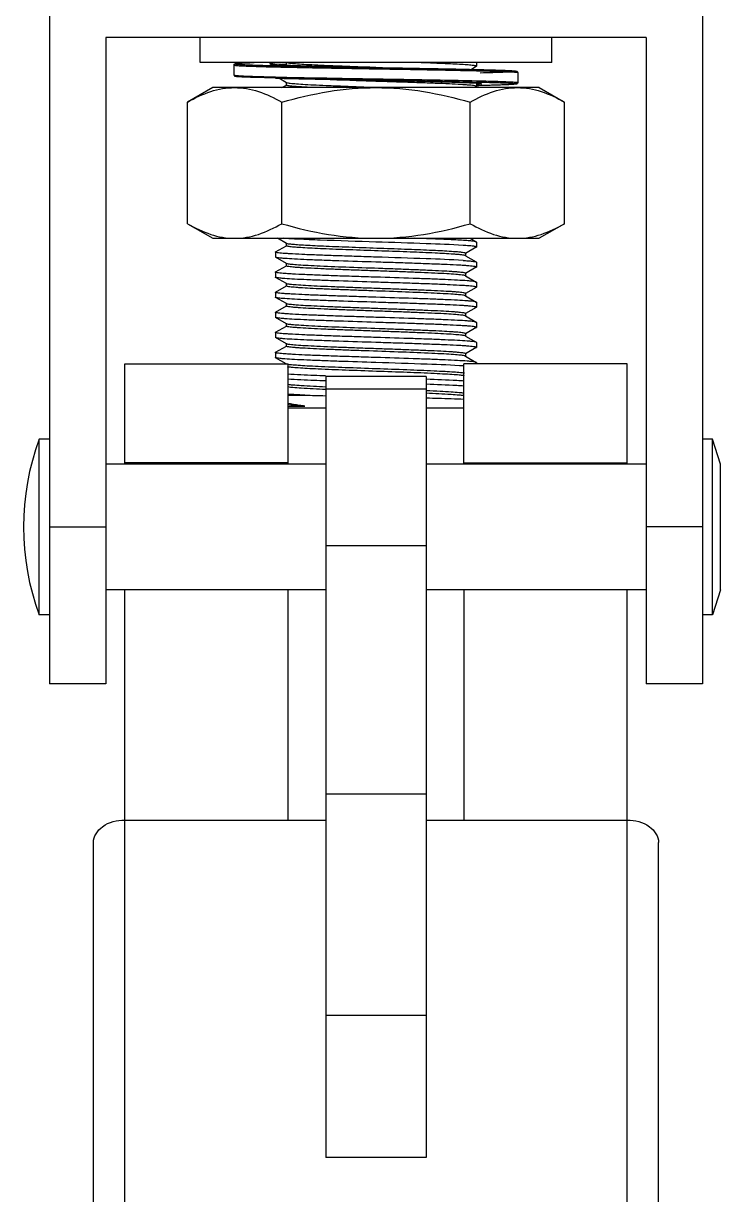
# Model space of a CAD drawing. Extents: x 1680110 to 2699828, y 269661 to 891349.
# Drawn here: x 2396596.5 to 2396849.2, y 713339.6 to 713764.4 of the extents above; entities that cross this region are included whole.
import ezdxf

# ---------------------------------------------------------------- set-up
doc = ezdxf.new("R2010")
doc.units = 0
doc.header["$LTSCALE"] = 1000
doc.header["$MEASUREMENT"] = 0
doc.layers.add('02___PRT_ALL_AXES', color=7, linetype='Continuous')
doc.layers.add('03___PRT_ALL_CURVES', color=7, linetype='Continuous')

msp = doc.modelspace()

# ---------------------------------------------------------------- linework, layer by layer
at = {"color": 0, "linetype": 'Continuous'}
for p, q in [((2396605.93, 713779.83), (2396605.93, 713524.85)), ((2396842.7, 713779.83), (2396842.7, 713524.85)), ((2396626.42, 713759.34), (2396626.42, 713524.85)), ((2396822.21, 713759.34), (2396626.42, 713759.34)), ((2396822.21, 713759.34), (2396822.21, 713524.85)), ((2396672.86, 713745.68), (2396672.86, 713749.32)), ((2396675.79, 713750.05), (2396676.57, 713750.09)), ((2396676.57, 713750.09), (2396677.48, 713750.13)), ((2396677.48, 713750.13), (2396678.54, 713750.18)), ((2396678.54, 713750.18), (2396680.15, 713750.23)), ((2396687.82, 713749.5), (2396688.37, 713749.46)), ((2396688.37, 713749.46), (2396689.01, 713749.43)), ((2396689.01, 713749.43), (2396689.75, 713749.39)), ((2396689.13, 713749.42), (2396689.09, 713749.42)), ((2396689.75, 713749.39), (2396690.6, 713749.34)), ((2396690.6, 713749.34), (2396692.09, 713749.28)), ((2396691.8, 713749.56), (2396691.65, 713749.55)), ((2396691.72, 713749.29), (2396691.82, 713749.35)), ((2396691.74, 713749.29), (2396691.8, 713749.29)), ((2396691.75, 713749.02), (2396691.81, 713749.01)), ((2396691.89, 713750.16), (2396691.77, 713750.23)), ((2396691.84, 713749.56), (2396691.8, 713749.56)), ((2396691.83, 713749.32), (2396691.83, 713750.23)), ((2396691.85, 713749.29), (2396691.83, 713749.32)), ((2396691.95, 713750.13), (2396691.89, 713750.16)), ((2396692.09, 713749.28), (2396694.52, 713749.18)), ((2396694.52, 713749.18), (2396697.5, 713749.08)), ((2396697.5, 713749.08), (2396701.08, 713748.98)), ((2396701.08, 713748.98), (2396705.3, 713748.86)), ((2396705.3, 713748.86), (2396711.45, 713748.71)), ((2396724.31, 713748.41), (2396723.55, 713748.44)), ((2396723.55, 713748.43), (2396724.31, 713748.41)), ((2396723.55, 713748.43), (2396724.31, 713748.41)), ((2396724.31, 713748.41), (2396724.87, 713748.4)), ((2396724.87, 713748.4), (2396737.56, 713748.19)), ((2396737.56, 713748.19), (2396752.29, 713747.91)), ((2396752.29, 713747.91), (2396760.34, 713747.73)), ((2396760.68, 713748.81), (2396758.89, 713747.76)), ((2396760.34, 713747.73), (2396765.29, 713747.6)), ((2396760.68, 713748.81), (2396760.74, 713748.87)), ((2396765.29, 713747.6), (2396768.28, 713747.51)), ((2396768.28, 713747.51), (2396770.08, 713747.45)), ((2396770.08, 713747.45), (2396771.53, 713747.39)), ((2396771.53, 713747.39), (2396772.33, 713747.35)), ((2396772.33, 713747.35), (2396773.01, 713747.31)), ((2396773.01, 713747.31), (2396773.58, 713747.28)), ((2396675.73, 713744.96), (2396675.13, 713744.99)), ((2396676.45, 713744.92), (2396675.73, 713744.96)), ((2396677.29, 713744.88), (2396676.45, 713744.92)), ((2396678.82, 713744.82), (2396677.29, 713744.88)), ((2396680.7, 713744.75), (2396678.82, 713744.82)), ((2396683.86, 713744.66), (2396680.7, 713744.75)), ((2396687.93, 713744.55), (2396683.86, 713744.66)), ((2396687.82, 713745), (2396687.88, 713745)), ((2396700.99, 713744.27), (2396687.93, 713744.55)), ((2396691.83, 713742.91), (2396689.04, 713744.53)), ((2396691.83, 713742.04), (2396691.83, 713742.95)), ((2396691.89, 713742.88), (2396691.83, 713742.91)), ((2396691.91, 713744.46), (2396691.95, 713744.46)), ((2396710.58, 713744.1), (2396700.99, 713744.27)), ((2396703.78, 713744.22), (2396704.02, 713744.22)), ((2396704.02, 713744.22), (2396710.42, 713744.1)), ((2396710.42, 713744.1), (2396710.58, 713744.1)), ((2396724.89, 713743.85), (2396710.58, 713744.1)), ((2396710.58, 713744.1), (2396717.32, 713743.98)), ((2396717.32, 713743.98), (2396717.44, 713743.98)), ((2396717.44, 713743.98), (2396724.28, 713743.86)), ((2396724.28, 713743.86), (2396724.31, 713743.86)), ((2396724.31, 713743.86), (2396724.89, 713743.85)), ((2396724.88, 713743.39), (2396724.31, 713743.41)), ((2396726.72, 713743.33), (2396724.88, 713743.39)), ((2396724.89, 713743.85), (2396726.72, 713743.81)), ((2396724.89, 713743.85), (2396726.72, 713743.82)), ((2396731.46, 713743.7), (2396726.72, 713743.81)), ((2396739.12, 713743.51), (2396731.46, 713743.7)), ((2396744.43, 713743.38), (2396739.12, 713743.51)), ((2396748.92, 713743.25), (2396744.43, 713743.38)), ((2396751.77, 713743.16), (2396748.92, 713743.25)), ((2396754.2, 713743.08), (2396751.77, 713743.16)), ((2396756.24, 713743), (2396754.2, 713743.08)), ((2396757.92, 713742.93), (2396756.24, 713743)), ((2396758.86, 713742.88), (2396757.92, 713742.93)), ((2396760.72, 713743.17), (2396760.78, 713743.17)), ((2396760.75, 713743.63), (2396760.8, 713743.63)), ((2396775.76, 713746.59), (2396775.76, 713742.95)), ((2396690.2, 713741.13), (2396691.82, 713742.07)), ((2396759.66, 713742.84), (2396758.86, 713742.88)), ((2396760.34, 713742.79), (2396759.66, 713742.84)), ((2396760.68, 713741.52), (2396760.01, 713741.13)), ((2396760.68, 713741.52), (2396760.74, 713741.58)), ((2396765.67, 713741.95), (2396760.74, 713741.82)), ((2396761.51, 713742.29), (2396760.77, 713742.23)), ((2396768.44, 713742.04), (2396765.67, 713741.95)), ((2396770.12, 713742.1), (2396768.44, 713742.04)), ((2396771.5, 713742.16), (2396770.12, 713742.1)), ((2396772.27, 713742.19), (2396771.5, 713742.16)), ((2396772.94, 713742.23), (2396772.27, 713742.19)), ((2396687.94, 713681.55), (2396691.82, 713683.79)), ((2396691.83, 713684.63), (2396688.62, 713686.49)), ((2396691.83, 713683.76), (2396691.83, 713684.67)), ((2396691.89, 713684.6), (2396691.83, 713684.63)), ((2396758.43, 713686.49), (2396760.68, 713685.19)), ((2396760.74, 713685.13), (2396760.68, 713685.19)), ((2396687.89, 713681.48), (2396687.94, 713681.55)), ((2396687.94, 713679.6), (2396687.89, 713679.66)), ((2396691.83, 713677.35), (2396687.94, 713679.6)), ((2396756.73, 713680.19), (2396756.8, 713680.15)), ((2396756.8, 713681.03), (2396756.8, 713680.12)), ((2396756.8, 713680.15), (2396760.68, 713677.9)), ((2396760.68, 713683.24), (2396756.81, 713681)), ((2396760.68, 713683.24), (2396760.74, 713683.3)), ((2396687.94, 713674.26), (2396691.82, 713676.5)), ((2396691.83, 713676.47), (2396691.83, 713677.38)), ((2396691.89, 713677.31), (2396691.83, 713677.35)), ((2396760.68, 713675.95), (2396756.81, 713673.72)), ((2396760.68, 713677.9), (2396760.74, 713677.84)), ((2396760.68, 713675.95), (2396760.74, 713676.02)), ((2396687.89, 713674.2), (2396687.94, 713674.26)), ((2396687.94, 713672.31), (2396687.89, 713672.38)), ((2396691.83, 713670.06), (2396687.94, 713672.31)), ((2396756.73, 713672.9), (2396756.67, 713672.93)), ((2396756.73, 713672.9), (2396756.8, 713672.87)), ((2396756.8, 713673.74), (2396756.8, 713672.83)), ((2396756.8, 713672.87), (2396760.68, 713670.62)), ((2396687.89, 713666.91), (2396687.94, 713666.98)), ((2396687.94, 713666.98), (2396691.82, 713669.22)), ((2396691.83, 713669.19), (2396691.83, 713670.1)), ((2396691.89, 713670.03), (2396691.83, 713670.06)), ((2396691.97, 713669.99), (2396691.89, 713670.03)), ((2396756.8, 713666.46), (2396756.8, 713665.55)), ((2396760.68, 713668.67), (2396756.81, 713666.43)), ((2396760.74, 713670.55), (2396760.68, 713670.62)), ((2396760.68, 713668.67), (2396760.74, 713668.73)), ((2396687.94, 713665.03), (2396687.89, 713665.09)), ((2396691.83, 713662.78), (2396687.94, 713665.03)), ((2396691.83, 713661.9), (2396691.83, 713662.81)), ((2396691.89, 713662.74), (2396691.83, 713662.78)), ((2396691.96, 713662.71), (2396691.89, 713662.74)), ((2396756.73, 713665.62), (2396756.8, 713665.58)), ((2396756.8, 713665.58), (2396760.68, 713663.33)), ((2396760.74, 713663.27), (2396760.68, 713663.33)), ((2396687.89, 713659.63), (2396687.94, 713659.69)), ((2396687.94, 713659.69), (2396691.82, 713661.93)), ((2396756.73, 713658.33), (2396756.67, 713658.36)), ((2396756.73, 713658.33), (2396756.8, 713658.3)), ((2396756.8, 713659.17), (2396756.8, 713658.26)), ((2396756.8, 713658.3), (2396760.68, 713656.05)), ((2396760.68, 713661.38), (2396756.81, 713659.15)), ((2396760.68, 713661.38), (2396760.74, 713661.45)), ((2396687.94, 713657.74), (2396687.89, 713657.81)), ((2396691.83, 713655.49), (2396687.94, 713657.74)), ((2396687.94, 713652.41), (2396691.82, 713654.65)), ((2396691.83, 713654.62), (2396691.83, 713655.53)), ((2396691.89, 713655.46), (2396691.83, 713655.49)), ((2396760.68, 713654.1), (2396756.81, 713651.86)), ((2396760.74, 713655.98), (2396760.68, 713656.05)), ((2396760.68, 713654.1), (2396760.74, 713654.16)), ((2396687.89, 713652.34), (2396687.94, 713652.41)), ((2396687.94, 713650.46), (2396687.89, 713650.52)), ((2396691.83, 713648.21), (2396687.94, 713650.46)), ((2396756.73, 713651.05), (2396756.66, 713651.08)), ((2396756.73, 713651.05), (2396756.8, 713651.01)), ((2396756.8, 713651.89), (2396756.8, 713650.98)), ((2396756.8, 713651.01), (2396760.68, 713648.76)), ((2396687.94, 713645.12), (2396691.82, 713647.36)), ((2396691.83, 713647.33), (2396691.83, 713648.24)), ((2396691.89, 713648.17), (2396691.83, 713648.21)), ((2396691.96, 713648.14), (2396691.89, 713648.17)), ((2396760.68, 713646.81), (2396756.81, 713644.58)), ((2396760.74, 713648.7), (2396760.68, 713648.76)), ((2396760.68, 713646.81), (2396760.74, 713646.88)), ((2396633.25, 713604.53), (2396633.25, 713640.97)), ((2396633.25, 713640.97), (2396692.44, 713640.97)), ((2396687.89, 713645.06), (2396687.94, 713645.12)), ((2396687.94, 713643.17), (2396687.89, 713643.24)), ((2396691.76, 713640.97), (2396687.94, 713643.17)), ((2396692.44, 713604.53), (2396692.44, 713640.97)), ((2396756.19, 713604.53), (2396756.19, 713640.97)), ((2396815.38, 713640.97), (2396756.19, 713640.97)), ((2396756.73, 713643.76), (2396756.8, 713643.73)), ((2396756.8, 713644.6), (2396756.8, 713643.69)), ((2396756.8, 713643.73), (2396760.68, 713641.48)), ((2396760.74, 713641.41), (2396760.68, 713641.48)), ((2396815.38, 713604.53), (2396815.38, 713640.97)), ((2396706.03, 713634.74), (2396705.97, 713634.74)), ((2396706.1, 713636.41), (2396706.1, 713353.09)), ((2396742.53, 713636.41), (2396706.1, 713636.41)), ((2396742.53, 713636.41), (2396742.53, 713353.09)), ((2396692.44, 713629.58), (2396698.55, 713629.58)), ((2396742.53, 713631.7), (2396706.1, 713631.7)), ((2396692.44, 713625.63), (2396698.49, 713625.63)), ((2396692.44, 713625.02), (2396706.1, 713625.02)), ((2396742.53, 713625.02), (2396756.19, 713625.02)), ((2396692.44, 713605), (2396633.25, 713605)), ((2396756.19, 713605), (2396815.38, 713605)), ((2396605.93, 713581.77), (2396626.42, 713581.77)), ((2396842.7, 713581.77), (2396822.21, 713581.77)), ((2396742.53, 713574.97), (2396706.1, 713574.97)), ((2396633.25, 711038.3), (2396633.25, 713559)), ((2396692.44, 713475.43), (2396692.44, 713559)), ((2396756.19, 713559), (2396756.19, 713475.43)), ((2396815.38, 711038.3), (2396815.38, 713559)), ((2396626.42, 713524.85), (2396605.93, 713524.85)), ((2396842.7, 713524.85), (2396822.21, 713524.85)), ((2396742.53, 713484.82), (2396706.1, 713484.82)), ((2396633.25, 713475.43), (2396706.1, 713475.43)), ((2396742.53, 713475.43), (2396815.38, 713475.43)), ((2396621.87, 711154.42), (2396621.87, 713467.38)), ((2396826.76, 711154.42), (2396826.76, 713467.38)), ((2396742.53, 713404.6), (2396706.1, 713404.6)), ((2396742.53, 713353.09), (2396706.1, 713353.09))]:
    msp.add_line(p, q, dxfattribs=at)
for points in [[(2396672.86, 713749.32), (2396672.87, 713749.36), (2396672.97, 713749.62), (2396673.1, 713749.74), (2396673.2, 713749.78), (2396673.28, 713749.81), (2396673.36, 713749.83), (2396673.45, 713749.85), (2396673.56, 713749.87), (2396673.68, 713749.89), (2396673.82, 713749.9), (2396673.98, 713749.92), (2396674.16, 713749.94), (2396674.37, 713749.96), (2396674.6, 713749.98), (2396674.86, 713749.99), (2396675.14, 713750.01), (2396675.79, 713750.05)], [(2396686.15, 713749.68), (2396686.15, 713749.68), (2396686.18, 713749.68), (2396686.24, 713749.66), (2396686.32, 713749.65), (2396686.41, 713749.64), (2396686.52, 713749.62), (2396686.65, 713749.61), (2396686.8, 713749.59), (2396686.96, 713749.57), (2396687.15, 713749.55), (2396687.35, 713749.54), (2396687.57, 713749.52), (2396687.82, 713749.5)], [(2396711.45, 713748.71), (2396722.98, 713748.44), (2396723.55, 713748.43)], [(2396773.58, 713747.28), (2396773.83, 713747.26), (2396774.05, 713747.24), (2396774.26, 713747.23), (2396774.44, 713747.21), (2396774.61, 713747.19), (2396774.75, 713747.18), (2396774.89, 713747.16), (2396775, 713747.15), (2396775.11, 713747.13), (2396775.2, 713747.12), (2396775.28, 713747.1), (2396775.36, 713747.08), (2396775.44, 713747.05), (2396775.53, 713747), (2396775.66, 713746.89), (2396775.76, 713746.63), (2396775.76, 713746.59)], [(2396675.13, 713744.99), (2396674.87, 713745.01), (2396674.64, 713745.03), (2396674.43, 713745.04), (2396674.23, 713745.06), (2396674.06, 713745.08), (2396673.91, 713745.09), (2396673.77, 713745.11), (2396673.65, 713745.12), (2396673.54, 713745.14), (2396673.45, 713745.16), (2396673.36, 713745.17), (2396673.28, 713745.19), (2396673.2, 713745.22), (2396673.11, 713745.26), (2396672.99, 713745.36), (2396672.87, 713745.61), (2396672.86, 713745.68)], [(2396775.76, 713742.95), (2396775.76, 713742.88), (2396775.64, 713742.63), (2396775.52, 713742.53), (2396775.42, 713742.49), (2396775.35, 713742.46), (2396775.27, 713742.44), (2396775.18, 713742.42), (2396775.08, 713742.41), (2396774.97, 713742.39), (2396774.85, 713742.37), (2396774.71, 713742.36), (2396774.56, 713742.34), (2396774.39, 713742.33), (2396774.2, 713742.31), (2396773.99, 713742.3), (2396773.76, 713742.28), (2396773.51, 713742.26), (2396772.94, 713742.23)], [(2396762.33, 713742.58), (2396762.32, 713742.58), (2396762.29, 713742.59), (2396762.22, 713742.6), (2396762.14, 713742.62), (2396762.03, 713742.64), (2396761.9, 713742.65), (2396761.75, 713742.67), (2396761.57, 713742.69), (2396761.37, 713742.71), (2396761.15, 713742.73), (2396760.91, 713742.75), (2396760.63, 713742.77), (2396760.34, 713742.79)]]:
    msp.add_lwpolyline(points, dxfattribs=at)
for centre, radius, start, end in [((2396725.6, 715292.18), 1543.54, 268.54679, 268.74351), ((2396729.46, 715453.48), 1709.43, 268.60622, 268.7414), ((2396762.76, 716976.59), 3232.91, 268.74507, 268.95473), ((2396757.66, 713701.32), 41.56, 85.0643, 85.7408), ((2396758.43, 713769.59), 26.97, 274.9903, 275.5021), ((2396692.26, 713663.46), 0.808, 247.735, 248.6623), ((2396756.37, 713657.61), 0.809, 67.7398, 68.664), ((2396776.83, 715567.47), 1932.2, 267.9, 268.02905), ((2396739.6, 715107.97), 1478.96, 268.40929, 268.69927)]:
    msp.add_arc(centre, radius, start, end, dxfattribs=at)
for points, knots in [([(2396672.86, 713749.32), (2396672.86, 713749.3), (2396672.98, 713749.27), (2396673.14, 713749.23), (2396673.47, 713749.19), (2396673.89, 713749.15), (2396674.45, 713749.11), (2396675.42, 713749.05), (2396676.93, 713748.97), (2396679.09, 713748.89), (2396681.67, 713748.81), (2396684.67, 713748.72), (2396688.05, 713748.64), (2396691.78, 713748.55), (2396697.34, 713748.44), (2396704.88, 713748.29), (2396714.41, 713748.13), (2396724.32, 713747.96), (2396734.23, 713747.79), (2396743.76, 713747.62), (2396751.29, 713747.48), (2396756.86, 713747.36), (2396760.58, 713747.28), (2396763.96, 713747.19), (2396766.96, 713747.11), (2396769.55, 713747.03), (2396771.7, 713746.94), (2396773.21, 713746.87), (2396774.18, 713746.81), (2396774.74, 713746.77), (2396775.16, 713746.73), (2396775.49, 713746.69), (2396775.65, 713746.65), (2396775.76, 713746.62), (2396775.76, 713746.59)], [0, 0, 0, 0, 0.000734, 0.002588, 0.005621, 0.009835, 0.015225, 0.021778, 0.038315, 0.05929, 0.084505, 0.11372, 0.146654, 0.182994, 0.222387, 0.30879, 0.402541, 0.500037, 0.597531, 0.691278, 0.777674, 0.817064, 0.853401, 0.886332, 0.915542, 0.940751, 0.961719, 0.978248, 0.984797, 0.990182, 0.994392, 0.99742, 0.99927, 1, 1, 1, 1]), ([(2396680.15, 713750.23), (2396679.53, 713750.21), (2396678.38, 713750.17), (2396676.8, 713750.11), (2396675.67, 713750.05), (2396674.91, 713750), (2396674.46, 713749.96), (2396674.08, 713749.93), (2396673.78, 713749.9), (2396673.55, 713749.87), (2396673.42, 713749.83), (2396673.33, 713749.81), (2396673.32, 713749.77), (2396673.34, 713749.75), (2396673.38, 713749.74), (2396673.47, 713749.71), (2396673.63, 713749.68), (2396673.88, 713749.65), (2396674.2, 713749.62), (2396674.61, 713749.58), (2396675.3, 713749.53), (2396676.35, 713749.48), (2396677.84, 713749.41), (2396679.61, 713749.34), (2396681.66, 713749.27), (2396683.97, 713749.21), (2396685.6, 713749.16), (2396686.45, 713749.14)], [0, 0, 0, 0, 0.093183, 0.172189, 0.236539, 0.263093, 0.285847, 0.304768, 0.319836, 0.33104, 0.338399, 0.342056, 0.342921, 0.344117, 0.346129, 0.34906, 0.357776, 0.370349, 0.386785, 0.407069, 0.431174, 0.49071, 0.565043, 0.653721, 0.756205, 0.871868, 1, 1, 1, 1]), ([(2396686.92, 713749.99), (2396686.78, 713749.97), (2396686.55, 713749.95), (2396686.23, 713749.91), (2396686.04, 713749.87), (2396685.92, 713749.84), (2396685.87, 713749.82), (2396685.84, 713749.8), (2396685.84, 713749.74), (2396685.95, 713749.72), (2396686.11, 713749.67), (2396686.38, 713749.63), (2396686.73, 713749.59), (2396687.18, 713749.55), (2396687.72, 713749.51), (2396688.63, 713749.44), (2396689.98, 713749.37), (2396691.12, 713749.32), (2396691.74, 713749.29)], [0, 0, 0, 0, 0.057695, 0.102152, 0.133345, 0.144014, 0.151502, 0.156113, 0.159189, 0.171014, 0.195466, 0.233126, 0.284056, 0.348196, 0.425398, 0.515491, 0.733471, 1, 1, 1, 1]), ([(2396691, 713750.23), (2396690.57, 713750.22), (2396689.21, 713750.15), (2396687.85, 713750.08), (2396686.92, 713749.99)], [0, 0, 0, 0, 0.316279, 1, 1, 1, 1]), ([(2396691.65, 713749.55), (2396691.41, 713749.54), (2396690.57, 713749.5), (2396689.74, 713749.46), (2396689.13, 713749.42)], [0, 0, 0, 0, 0.279412, 1, 1, 1, 1]), ([(2396691.8, 713749.29), (2396696.34, 713749.1), (2396706.93, 713748.81), (2396717.51, 713748.57), (2396723.55, 713748.43)], [0, 0, 0, 0, 0.42908, 1, 1, 1, 1]), ([(2396691.81, 713749.01), (2396694.17, 713748.96), (2396704.75, 713748.75), (2396715.33, 713748.57), (2396723.55, 713748.43)], [0, 0, 0, 0, 0.22287, 1, 1, 1, 1]), ([(2396723.55, 713748.44), (2396719.7, 713748.58), (2396714.1, 713748.78), (2396706.95, 713749.06), (2396702.33, 713749.27), (2396698.44, 713749.48), (2396695.41, 713749.66), (2396693.35, 713749.89), (2396692.28, 713750), (2396691.95, 713750.13)], [0, 0, 0, 0, 0.364961, 0.531036, 0.678684, 0.803013, 0.899918, 0.966237, 1, 1, 1, 1]), ([(2396724.87, 713748.4), (2396727.3, 713748.36), (2396732.11, 713748.28), (2396739.18, 713748.16), (2396745.95, 713748.03), (2396752.28, 713747.91), (2396758.03, 713747.79), (2396763.09, 713747.67), (2396766.82, 713747.56), (2396769.38, 713747.47), (2396770.96, 713747.41), (2396772.3, 713747.35), (2396773.27, 713747.3), (2396773.91, 713747.25), (2396774.3, 713747.22), (2396774.63, 713747.19), (2396774.89, 713747.16), (2396775.09, 713747.13), (2396775.21, 713747.11), (2396775.27, 713747.08), (2396775.3, 713747.07), (2396775.31, 713747.05), (2396775.3, 713747.03), (2396775.27, 713747.01), (2396775.21, 713746.99), (2396775.08, 713746.96), (2396774.89, 713746.93), (2396774.49, 713746.89), (2396773.84, 713746.84), (2396772.38, 713746.75), (2396769.95, 713746.64), (2396766.34, 713746.52), (2396763.63, 713746.45), (2396762.13, 713746.41)], [0, 0, 0, 0, 0.114408, 0.226286, 0.333333, 0.433352, 0.524287, 0.604264, 0.671643, 0.700166, 0.725046, 0.746157, 0.763393, 0.77053, 0.776668, 0.781801, 0.785923, 0.789034, 0.791139, 0.791822, 0.792275, 0.79255, 0.792828, 0.79329, 0.793982, 0.796105, 0.799235, 0.803376, 0.814683, 0.829982, 0.87224, 0.929301, 1, 1, 1, 1]), ([(2396760.74, 713748.87), (2396760.74, 713748.91), (2396760.57, 713748.99), (2396760.3, 713749.05), (2396759.79, 713749.14), (2396758.76, 713749.26), (2396757, 713749.41), (2396754.38, 713749.57), (2396751.11, 713749.74), (2396747.25, 713749.9), (2396742.9, 713750.07), (2396739.85, 713750.18), (2396738.25, 713750.23)], [0, 0, 0, 0, 0.005786, 0.019414, 0.041485, 0.072004, 0.157793, 0.275073, 0.421358, 0.593494, 0.787777, 1, 1, 1, 1]), ([(2396672.86, 713745.68), (2396672.86, 713745.66), (2396672.98, 713745.62), (2396673.14, 713745.59), (2396673.46, 713745.55), (2396673.88, 713745.51), (2396674.43, 713745.47), (2396675.4, 713745.4), (2396676.9, 713745.33), (2396679.04, 713745.25), (2396681.6, 713745.17), (2396684.58, 713745.08), (2396686.7, 713745.03), (2396687.82, 713745)], [0, 0, 0, 0, 0.004985, 0.0176, 0.038249, 0.066956, 0.103679, 0.14834, 0.261059, 0.404068, 0.576024, 0.7753, 1, 1, 1, 1]), ([(2396687.88, 713745), (2396693.45, 713744.87), (2396708.94, 713744.57), (2396733.23, 713744.17), (2396751.95, 713743.84), (2396760.75, 713743.63)], [0, 0, 0, 0, 0.229313, 0.637984, 1, 1, 1, 1]), ([(2396724.31, 713743.41), (2396721.92, 713743.48), (2396713.27, 713743.76), (2396704.61, 713744.04), (2396698.35, 713744.33)], [0, 0, 0, 0, 0.276436, 1, 1, 1, 1]), ([(2396726.72, 713743.82), (2396729.87, 713743.77), (2396741.2, 713743.57), (2396752.53, 713743.37), (2396760.72, 713743.17)], [0, 0, 0, 0, 0.277252, 1, 1, 1, 1]), ([(2396726.72, 713743.81), (2396730.44, 713743.72), (2396737.48, 713743.56), (2396747.14, 713743.32), (2396754.76, 713743.07), (2396759.06, 713742.89), (2396760.75, 713742.76)], [0, 0, 0, 0, 0.327938, 0.620366, 0.851227, 1, 1, 1, 1]), ([(2396760.74, 713741.58), (2396760.74, 713741.65), (2396760.44, 713741.73), (2396760.02, 713741.82), (2396759.19, 713741.93), (2396758.1, 713742.03), (2396756.69, 713742.14), (2396754.26, 713742.29), (2396750.59, 713742.48), (2396745.53, 713742.69), (2396739.72, 713742.9), (2396733.36, 713743.12), (2396728.97, 713743.26), (2396726.72, 713743.33)], [0, 0, 0, 0, 0.005703, 0.020172, 0.04378, 0.076386, 0.117742, 0.167486, 0.290355, 0.440693, 0.61322, 0.801833, 1, 1, 1, 1]), ([(2396760.78, 713743.17), (2396762.84, 713743.12), (2396765.73, 713743.04), (2396769.32, 713742.92), (2396771.39, 713742.84), (2396772.85, 713742.77), (2396773.79, 713742.71), (2396774.31, 713742.67), (2396774.75, 713742.62), (2396775.02, 713742.6), (2396775.44, 713742.49), (2396775.02, 713742.39), (2396774.75, 713742.37), (2396774.31, 713742.32), (2396773.79, 713742.28), (2396772.84, 713742.22), (2396771.39, 713742.15), (2396769.31, 713742.07), (2396765.73, 713741.95), (2396762.83, 713741.87), (2396760.77, 713741.82)], [0, 0, 0, 0, 0.212148, 0.298132, 0.369616, 0.425941, 0.448254, 0.466597, 0.480935, 0.491247, 0.499914, 0.508617, 0.518947, 0.533304, 0.551665, 0.573994, 0.630349, 0.701857, 0.787856, 1, 1, 1, 1]), ([(2396760.8, 713743.63), (2396761.92, 713743.6), (2396764.04, 713743.55), (2396767.02, 713743.47), (2396769.59, 713743.38), (2396771.72, 713743.3), (2396773.22, 713743.23), (2396774.19, 713743.17), (2396774.74, 713743.13), (2396775.17, 713743.08), (2396775.49, 713743.04), (2396775.65, 713743.01), (2396775.76, 713742.98), (2396775.76, 713742.95)], [0, 0, 0, 0, 0.224593, 0.423791, 0.595701, 0.738698, 0.851435, 0.896118, 0.932869, 0.961612, 0.982304, 0.994968, 1, 1, 1, 1]), ([(2396701.34, 713741.13), (2396700, 713741.2), (2396698.1, 713741.3), (2396695.76, 713741.46), (2396694.39, 713741.57), (2396693.34, 713741.68), (2396692.53, 713741.79), (2396692.12, 713741.88), (2396691.83, 713741.97), (2396691.83, 713742.04)], [0, 0, 0, 0, 0.421729, 0.592956, 0.735504, 0.848073, 0.929659, 0.979849, 1, 1, 1, 1]), ([(2396692.04, 713742.82), (2396692.01, 713742.83), (2396691.96, 713742.85), (2396691.91, 713742.87), (2396691.89, 713742.88)], [0, 0, 0, 0, 0.561798, 1, 1, 1, 1]), ([(2396724.31, 713741.13), (2396720.45, 713741.27), (2396714.82, 713741.47), (2396707.61, 713741.75), (2396702.91, 713741.96), (2396698.92, 713742.16), (2396695.77, 713742.36), (2396693.57, 713742.57), (2396692.42, 713742.7), (2396692.04, 713742.82)], [0, 0, 0, 0, 0.358483, 0.522838, 0.669887, 0.794772, 0.893379, 0.962492, 1, 1, 1, 1]), ([(2396761.24, 713742.72), (2396761.32, 713742.72), (2396761.6, 713742.69), (2396761.88, 713742.66), (2396762.07, 713742.63)], [0, 0, 0, 0, 0.294737, 1, 1, 1, 1]), ([(2396762.08, 713742.63), (2396762.16, 713742.62), (2396762.31, 713742.6), (2396762.45, 713742.56), (2396762.56, 713742.53), (2396762.56, 713742.48), (2396762.53, 713742.46), (2396762.48, 713742.44), (2396762.37, 713742.41), (2396762.18, 713742.37), (2396761.87, 713742.33), (2396761.64, 713742.3), (2396761.51, 713742.29)], [0, 0, 0, 0, 0.160817, 0.265115, 0.31558, 0.328996, 0.349081, 0.381472, 0.427462, 0.561552, 0.752432, 1, 1, 1, 1]), ([(2396724.31, 713685.13), (2396717.57, 713685.34), (2396708.18, 713685.63), (2396696.96, 713686.1), (2396692.49, 713686.34), (2396690.66, 713686.49)], [0, 0, 0, 0, 0.601171, 0.836534, 1, 1, 1, 1]), ([(2396752.44, 713680.72), (2396750.21, 713680.88), (2396744.98, 713681.15), (2396736.31, 713681.51), (2396726.36, 713681.87), (2396717.75, 713682.17), (2396711.03, 713682.42), (2396706.43, 713682.61), (2396702.31, 713682.8), (2396698.77, 713682.98), (2396695.92, 713683.16), (2396694, 713683.32), (2396692.88, 713683.46), (2396692.32, 713683.55), (2396692.02, 713683.62), (2396691.83, 713683.71), (2396691.83, 713683.76)], [0, 0, 0, 0, 0.110711, 0.25879, 0.428579, 0.602076, 0.684431, 0.760893, 0.829425, 0.888206, 0.935673, 0.970577, 0.983029, 0.992048, 0.997627, 1, 1, 1, 1]), ([(2396752.44, 713681.63), (2396750.27, 713681.79), (2396745.19, 713682.05), (2396736.77, 713682.4), (2396727.09, 713682.75), (2396717.13, 713683.1), (2396709.11, 713683.41), (2396703.32, 713683.66), (2396699.7, 713683.84), (2396696.71, 713684.02), (2396694.41, 713684.18), (2396692.9, 713684.38), (2396692.11, 713684.47), (2396691.89, 713684.6)], [0, 0, 0, 0, 0.107783, 0.251572, 0.416871, 0.586964, 0.744654, 0.813774, 0.874011, 0.923835, 0.961993, 0.987552, 1, 1, 1, 1]), ([(2396755.86, 713683.91), (2396751.42, 713684.19), (2396740.9, 713684.59), (2396730.39, 713684.93), (2396724.31, 713685.13)], [0, 0, 0, 0, 0.42277, 1, 1, 1, 1]), ([(2396760.68, 713685.19), (2396760.49, 713685.3), (2396759.8, 713685.38), (2396758.49, 713685.56), (2396756.47, 713685.69), (2396753.84, 713685.86), (2396750.62, 713686.01), (2396745.36, 713686.24), (2396741.18, 713686.39), (2396738.25, 713686.49)], [0, 0, 0, 0, 0.029291, 0.089386, 0.179424, 0.297711, 0.44196, 0.609341, 1, 1, 1, 1]), ([(2396760.74, 713683.3), (2396760.74, 713683.34), (2396760.61, 713683.41), (2396760.39, 713683.47), (2396759.99, 713683.54), (2396759.17, 713683.65), (2396757.77, 713683.78), (2396756.56, 713683.87), (2396755.86, 713683.91)], [0, 0, 0, 0, 0.022001, 0.071614, 0.151547, 0.261983, 0.573159, 1, 1, 1, 1]), ([(2396724.31, 713679.66), (2396721.95, 713679.74), (2396717.3, 713679.88), (2396710.55, 713680.11), (2396704.34, 713680.33), (2396698.89, 713680.55), (2396694.92, 713680.74), (2396692.29, 713680.9), (2396690.76, 713681.01), (2396689.58, 713681.12), (2396688.67, 713681.23), (2396688.22, 713681.33), (2396687.89, 713681.41), (2396687.89, 713681.48)], [0, 0, 0, 0, 0.194721, 0.381979, 0.55457, 0.705865, 0.830075, 0.880496, 0.922471, 0.955593, 0.979584, 0.994275, 1, 1, 1, 1]), ([(2396724.31, 713677.84), (2396719.82, 713677.98), (2396713.29, 713678.19), (2396704.94, 713678.49), (2396699.57, 713678.7), (2396695.09, 713678.91), (2396691.99, 713679.1), (2396690.07, 713679.25), (2396689.07, 713679.36), (2396688.4, 713679.46), (2396688.05, 713679.54), (2396687.94, 713679.6)], [0, 0, 0, 0, 0.370036, 0.538455, 0.68763, 0.812233, 0.907832, 0.943658, 0.97107, 0.98986, 1, 1, 1, 1]), ([(2396755.86, 713678.45), (2396751.42, 713678.73), (2396740.9, 713679.12), (2396730.39, 713679.47), (2396724.31, 713679.66)], [0, 0, 0, 0, 0.422765, 1, 1, 1, 1]), ([(2396756.8, 713681.03), (2396756.8, 713681.06), (2396756.68, 713681.13), (2396756.33, 713681.23), (2396755.51, 713681.37), (2396754.16, 713681.5), (2396753.07, 713681.59), (2396752.44, 713681.63)], [0, 0, 0, 0, 0.02323, 0.073288, 0.263625, 0.57431, 1, 1, 1, 1]), ([(2396756.73, 713680.19), (2396756.6, 713680.27), (2396756.15, 713680.35), (2396755.28, 713680.48), (2396754, 713680.61), (2396753.01, 713680.68), (2396752.44, 713680.72)], [0, 0, 0, 0, 0.107625, 0.311403, 0.610331, 1, 1, 1, 1]), ([(2396756.67, 713672.93), (2396756.31, 713673.08), (2396755.15, 713673.19), (2396752.92, 713673.43), (2396749.64, 713673.62), (2396745.44, 713673.84), (2396740.48, 713674.05), (2396734.93, 713674.27), (2396728.99, 713674.49), (2396722.89, 713674.7), (2396716.83, 713674.92), (2396711.05, 713675.14), (2396705.75, 713675.35), (2396701.12, 713675.57), (2396697.77, 713675.76), (2396695.55, 713675.91), (2396694.25, 713676.02), (2396693.26, 713676.12), (2396692.49, 713676.23), (2396692.1, 713676.32), (2396691.83, 713676.41), (2396691.83, 713676.47)], [0, 0, 0, 0, 0.017786, 0.052839, 0.104005, 0.169458, 0.246837, 0.333341, 0.425839, 0.520978, 0.615311, 0.705419, 0.788037, 0.860174, 0.919224, 0.943153, 0.963063, 0.97877, 0.990157, 0.997162, 1, 1, 1, 1]), ([(2396692.2, 713677.21), (2396692.16, 713677.22), (2396692.06, 713677.25), (2396691.96, 713677.28), (2396691.89, 713677.31)], [0, 0, 0, 0, 0.320151, 1, 1, 1, 1]), ([(2396756.8, 713673.74), (2396756.8, 713673.8), (2396756.54, 713673.89), (2396756.16, 713673.98), (2396755.43, 713674.09), (2396754.47, 713674.19), (2396753.23, 713674.29), (2396751.09, 713674.45), (2396747.85, 713674.63), (2396743.38, 713674.84), (2396738.24, 713675.05), (2396732.62, 713675.27), (2396724.73, 713675.55), (2396715.18, 713675.89), (2396706.16, 713676.24), (2396699.98, 713676.54), (2396696.51, 713676.74), (2396694.01, 713676.95), (2396692.67, 713677.1), (2396692.2, 713677.21)], [0, 0, 0, 0, 0.002759, 0.009523, 0.020511, 0.035675, 0.054897, 0.078022, 0.135142, 0.205065, 0.285364, 0.373246, 0.465653, 0.65112, 0.816158, 0.883701, 0.938007, 0.977206, 1, 1, 1, 1]), ([(2396760.74, 713676.02), (2396760.74, 713676.09), (2396760.41, 713676.17), (2396759.96, 713676.27), (2396759.05, 713676.38), (2396757.87, 713676.49), (2396756.33, 713676.6), (2396753.71, 713676.76), (2396749.74, 713676.95), (2396744.29, 713677.17), (2396738.08, 713677.39), (2396731.33, 713677.62), (2396726.68, 713677.76), (2396724.31, 713677.84)], [0, 0, 0, 0, 0.00573, 0.020425, 0.044419, 0.077543, 0.119519, 0.169942, 0.29416, 0.445458, 0.618039, 0.805282, 1, 1, 1, 1]), ([(2396755.86, 713678.45), (2396756.5, 713678.41), (2396757.62, 713678.33), (2396759.07, 713678.21), (2396760.03, 713678.07), (2396760.54, 713677.99), (2396760.68, 713677.9)], [0, 0, 0, 0, 0.393975, 0.69435, 0.896787, 1, 1, 1, 1]), ([(2396724.31, 713672.38), (2396721.95, 713672.45), (2396717.3, 713672.6), (2396710.55, 713672.82), (2396704.34, 713673.04), (2396698.89, 713673.27), (2396694.92, 713673.46), (2396692.3, 713673.62), (2396690.76, 713673.73), (2396689.58, 713673.84), (2396688.67, 713673.94), (2396688.22, 713674.04), (2396687.89, 713674.13), (2396687.89, 713674.2)], [0, 0, 0, 0, 0.194708, 0.381941, 0.554513, 0.705807, 0.830028, 0.880455, 0.922436, 0.955565, 0.979564, 0.994265, 1, 1, 1, 1]), ([(2396724.31, 713670.55), (2396719.82, 713670.7), (2396713.29, 713670.91), (2396704.94, 713671.2), (2396699.57, 713671.41), (2396695.09, 713671.63), (2396691.99, 713671.81), (2396690.07, 713671.97), (2396689.07, 713672.07), (2396688.4, 713672.18), (2396688.05, 713672.25), (2396687.94, 713672.31)], [0, 0, 0, 0, 0.370036, 0.538455, 0.68763, 0.812233, 0.907832, 0.943658, 0.97107, 0.98986, 1, 1, 1, 1]), ([(2396760.68, 713670.62), (2396760.58, 713670.68), (2396760.23, 713670.75), (2396759.55, 713670.86), (2396758.56, 713670.96), (2396756.64, 713671.12), (2396753.53, 713671.3), (2396749.05, 713671.52), (2396743.69, 713671.73), (2396735.34, 713672.03), (2396728.81, 713672.23), (2396724.31, 713672.38)], [0, 0, 0, 0, 0.01014, 0.02893, 0.056344, 0.092171, 0.187776, 0.312381, 0.46155, 0.629965, 1, 1, 1, 1]), ([(2396724.31, 713665.09), (2396721.95, 713665.17), (2396717.3, 713665.31), (2396710.55, 713665.54), (2396704.34, 713665.76), (2396698.89, 713665.98), (2396694.92, 713666.17), (2396692.29, 713666.33), (2396690.76, 713666.44), (2396689.58, 713666.55), (2396688.67, 713666.66), (2396688.22, 713666.76), (2396687.89, 713666.84), (2396687.89, 713666.91)], [0, 0, 0, 0, 0.194721, 0.381979, 0.554569, 0.705864, 0.830074, 0.880495, 0.92247, 0.955592, 0.979583, 0.994275, 1, 1, 1, 1]), ([(2396756.37, 713665.73), (2396755.87, 713665.85), (2396754.5, 713665.99), (2396751.95, 713666.2), (2396748.44, 713666.4), (2396742.23, 713666.7), (2396733.22, 713667.05), (2396723.69, 713667.39), (2396715.83, 713667.67), (2396710.25, 713667.88), (2396705.15, 713668.09), (2396700.71, 713668.3), (2396697.5, 713668.49), (2396695.37, 713668.64), (2396694.14, 713668.75), (2396693.19, 713668.85), (2396692.46, 713668.95), (2396692.09, 713669.04), (2396691.83, 713669.13), (2396691.83, 713669.19)], [0, 0, 0, 0, 0.023805, 0.063835, 0.118767, 0.186724, 0.351985, 0.537012, 0.629032, 0.71647, 0.796306, 0.865789, 0.922526, 0.945489, 0.964576, 0.979631, 0.990541, 0.997257, 1, 1, 1, 1]), ([(2396756.8, 713666.46), (2396756.8, 713666.52), (2396756.53, 713666.61), (2396756.14, 713666.7), (2396755.38, 713666.81), (2396754.38, 713666.91), (2396753.09, 713667.02), (2396750.87, 713667.18), (2396747.52, 713667.36), (2396742.9, 713667.58), (2396737.61, 713667.79), (2396731.83, 713668.01), (2396725.79, 713668.23), (2396719.69, 713668.44), (2396713.76, 713668.66), (2396708.21, 713668.88), (2396703.24, 713669.09), (2396699.04, 713669.31), (2396695.74, 713669.5), (2396693.5, 713669.73), (2396692.33, 713669.85), (2396691.97, 713669.99)], [0, 0, 0, 0, 0.002835, 0.009828, 0.021196, 0.036877, 0.056753, 0.080644, 0.139601, 0.211632, 0.294139, 0.38414, 0.478381, 0.573452, 0.665915, 0.752426, 0.829856, 0.89541, 0.946725, 0.981977, 1, 1, 1, 1]), ([(2396760.74, 713668.73), (2396760.74, 713668.8), (2396760.41, 713668.89), (2396759.96, 713668.99), (2396759.05, 713669.09), (2396757.87, 713669.2), (2396756.33, 713669.31), (2396753.71, 713669.47), (2396749.74, 713669.67), (2396744.29, 713669.89), (2396738.08, 713670.11), (2396731.33, 713670.33), (2396726.68, 713670.48), (2396724.31, 713670.55)], [0, 0, 0, 0, 0.00573, 0.020425, 0.044419, 0.077543, 0.119519, 0.169942, 0.29416, 0.445458, 0.618039, 0.805282, 1, 1, 1, 1]), ([(2396724.31, 713663.27), (2396719.82, 713663.41), (2396713.29, 713663.62), (2396704.94, 713663.92), (2396699.57, 713664.13), (2396695.09, 713664.34), (2396691.99, 713664.53), (2396690.07, 713664.68), (2396689.07, 713664.79), (2396688.4, 713664.89), (2396688.05, 713664.97), (2396687.94, 713665.03)], [0, 0, 0, 0, 0.370036, 0.538455, 0.68763, 0.812233, 0.907832, 0.943658, 0.97107, 0.98986, 1, 1, 1, 1]), ([(2396756.8, 713659.17), (2396756.8, 713659.23), (2396756.53, 713659.33), (2396756.14, 713659.41), (2396755.38, 713659.52), (2396754.38, 713659.63), (2396753.09, 713659.73), (2396750.87, 713659.89), (2396747.52, 713660.08), (2396742.9, 713660.29), (2396737.6, 713660.51), (2396731.83, 713660.72), (2396725.78, 713660.94), (2396719.68, 713661.16), (2396713.75, 713661.38), (2396708.2, 713661.59), (2396703.23, 713661.8), (2396699.03, 713662.02), (2396695.74, 713662.22), (2396693.5, 713662.45), (2396692.33, 713662.57), (2396691.97, 713662.71)], [0, 0, 0, 0, 0.002833, 0.009831, 0.021198, 0.036887, 0.056764, 0.080664, 0.139633, 0.211679, 0.294202, 0.384219, 0.478473, 0.573554, 0.666022, 0.752531, 0.829953, 0.895492, 0.946787, 0.98201, 1, 1, 1, 1]), ([(2396760.68, 713663.33), (2396760.58, 713663.4), (2396760.23, 713663.47), (2396759.55, 713663.58), (2396758.56, 713663.68), (2396756.64, 713663.84), (2396753.53, 713664.02), (2396749.05, 713664.23), (2396743.69, 713664.45), (2396735.34, 713664.74), (2396728.81, 713664.95), (2396724.31, 713665.09)], [0, 0, 0, 0, 0.010139, 0.02893, 0.056342, 0.092168, 0.187763, 0.312361, 0.461537, 0.629962, 1, 1, 1, 1]), ([(2396760.74, 713661.45), (2396760.74, 713661.52), (2396760.41, 713661.6), (2396759.96, 713661.7), (2396759.05, 713661.81), (2396757.87, 713661.92), (2396756.33, 713662.03), (2396753.71, 713662.19), (2396749.74, 713662.38), (2396744.29, 713662.6), (2396738.08, 713662.82), (2396731.33, 713663.05), (2396726.68, 713663.19), (2396724.31, 713663.27)], [0, 0, 0, 0, 0.00573, 0.020425, 0.044419, 0.077543, 0.119519, 0.169942, 0.29416, 0.445458, 0.618039, 0.805282, 1, 1, 1, 1]), ([(2396756.73, 713665.62), (2396756.72, 713665.63), (2396756.6, 713665.68), (2396756.47, 713665.71), (2396756.37, 713665.73)], [0, 0, 0, 0, 0.175326, 1, 1, 1, 1]), ([(2396724.31, 713657.81), (2396721.95, 713657.88), (2396717.3, 713658.03), (2396710.55, 713658.25), (2396704.34, 713658.47), (2396698.89, 713658.7), (2396694.92, 713658.89), (2396692.3, 713659.05), (2396690.76, 713659.16), (2396689.58, 713659.27), (2396688.67, 713659.37), (2396688.22, 713659.47), (2396687.89, 713659.56), (2396687.89, 713659.63)], [0, 0, 0, 0, 0.194709, 0.381943, 0.554518, 0.705813, 0.830034, 0.88046, 0.92244, 0.955568, 0.979565, 0.994266, 1, 1, 1, 1]), ([(2396756.66, 713658.37), (2396756.3, 713658.51), (2396755.13, 713658.63), (2396752.89, 713658.86), (2396749.6, 713659.05), (2396745.4, 713659.27), (2396740.43, 713659.48), (2396734.88, 713659.7), (2396728.95, 713659.92), (2396722.85, 713660.13), (2396716.8, 713660.35), (2396711.02, 713660.57), (2396705.73, 713660.78), (2396701.11, 713661), (2396697.76, 713661.19), (2396695.54, 713661.34), (2396694.25, 713661.45), (2396693.25, 713661.55), (2396692.49, 713661.66), (2396692.1, 713661.75), (2396691.83, 713661.84), (2396691.83, 713661.9)], [0, 0, 0, 0, 0.01799, 0.053215, 0.10451, 0.170049, 0.247471, 0.33398, 0.426448, 0.521529, 0.615783, 0.7058, 0.788322, 0.860368, 0.919337, 0.943236, 0.963113, 0.978802, 0.990169, 0.997167, 1, 1, 1, 1]), ([(2396724.31, 713655.98), (2396719.82, 713656.13), (2396713.29, 713656.34), (2396704.94, 713656.63), (2396699.57, 713656.84), (2396695.09, 713657.06), (2396691.99, 713657.24), (2396690.07, 713657.4), (2396689.07, 713657.5), (2396688.4, 713657.61), (2396688.05, 713657.68), (2396687.94, 713657.74)], [0, 0, 0, 0, 0.370034, 0.538456, 0.68763, 0.812234, 0.907832, 0.943658, 0.971069, 0.989858, 1, 1, 1, 1]), ([(2396756.66, 713651.08), (2396756.3, 713651.22), (2396755.13, 713651.34), (2396752.89, 713651.57), (2396749.59, 713651.77), (2396745.39, 713651.99), (2396740.42, 713652.2), (2396734.87, 713652.42), (2396728.94, 713652.63), (2396722.84, 713652.85), (2396716.79, 713653.07), (2396711.02, 713653.28), (2396705.73, 713653.5), (2396701.11, 713653.71), (2396697.76, 713653.9), (2396695.54, 713654.06), (2396694.25, 713654.16), (2396693.25, 713654.27), (2396692.49, 713654.38), (2396692.1, 713654.46), (2396691.83, 713654.56), (2396691.83, 713654.62)], [0, 0, 0, 0, 0.018023, 0.053274, 0.10459, 0.170144, 0.247574, 0.334086, 0.426549, 0.521621, 0.615862, 0.705863, 0.78837, 0.860401, 0.919357, 0.943248, 0.963124, 0.978804, 0.990171, 0.997165, 1, 1, 1, 1]), ([(2396692.26, 713655.34), (2396692.22, 713655.35), (2396692.09, 713655.38), (2396691.97, 713655.41), (2396691.89, 713655.46)], [0, 0, 0, 0, 0.326381, 1, 1, 1, 1]), ([(2396756.8, 713651.89), (2396756.8, 713651.95), (2396756.54, 713652.04), (2396756.17, 713652.12), (2396755.44, 713652.23), (2396754.49, 713652.33), (2396753.26, 713652.44), (2396751.13, 713652.59), (2396747.92, 713652.77), (2396743.48, 713652.98), (2396738.38, 713653.19), (2396732.79, 713653.4), (2396724.94, 713653.69), (2396715.41, 713654.02), (2396706.4, 713654.37), (2396700.19, 713654.67), (2396696.68, 713654.88), (2396694.13, 713655.08), (2396692.76, 713655.23), (2396692.26, 713655.34)], [0, 0, 0, 0, 0.002743, 0.009459, 0.020369, 0.035425, 0.054511, 0.077475, 0.134213, 0.203696, 0.283533, 0.370972, 0.462992, 0.64802, 0.81328, 0.881237, 0.936168, 0.976196, 1, 1, 1, 1]), ([(2396760.68, 713656.05), (2396760.58, 713656.11), (2396760.23, 713656.18), (2396759.55, 713656.29), (2396758.56, 713656.39), (2396756.64, 713656.55), (2396753.53, 713656.73), (2396749.05, 713656.95), (2396743.69, 713657.16), (2396735.34, 713657.46), (2396728.81, 713657.66), (2396724.31, 713657.81)], [0, 0, 0, 0, 0.01014, 0.02893, 0.056344, 0.092173, 0.187778, 0.312382, 0.46155, 0.629966, 1, 1, 1, 1]), ([(2396760.74, 713654.16), (2396760.74, 713654.23), (2396760.41, 713654.32), (2396759.96, 713654.42), (2396759.05, 713654.52), (2396757.87, 713654.63), (2396756.33, 713654.74), (2396753.71, 713654.9), (2396749.74, 713655.1), (2396744.29, 713655.32), (2396738.08, 713655.54), (2396731.33, 713655.76), (2396726.68, 713655.91), (2396724.31, 713655.98)], [0, 0, 0, 0, 0.00573, 0.020425, 0.044419, 0.077543, 0.119519, 0.169942, 0.29416, 0.445458, 0.618039, 0.805282, 1, 1, 1, 1]), ([(2396724.31, 713650.52), (2396721.95, 713650.6), (2396717.3, 713650.74), (2396710.55, 713650.97), (2396704.33, 713651.19), (2396698.89, 713651.41), (2396694.92, 713651.6), (2396692.29, 713651.76), (2396690.76, 713651.87), (2396689.58, 713651.98), (2396688.67, 713652.09), (2396688.22, 713652.19), (2396687.89, 713652.27), (2396687.89, 713652.34)], [0, 0, 0, 0, 0.194734, 0.382011, 0.554609, 0.705909, 0.830117, 0.880536, 0.922503, 0.955621, 0.979599, 0.994287, 1, 1, 1, 1]), ([(2396724.31, 713648.7), (2396719.82, 713648.84), (2396713.29, 713649.05), (2396704.94, 713649.35), (2396699.57, 713649.56), (2396695.09, 713649.77), (2396691.99, 713649.95), (2396690.07, 713650.11), (2396689.07, 713650.22), (2396688.4, 713650.32), (2396688.05, 713650.4), (2396687.94, 713650.46)], [0, 0, 0, 0, 0.370036, 0.538455, 0.68763, 0.812233, 0.907832, 0.943658, 0.97107, 0.98986, 1, 1, 1, 1]), ([(2396760.68, 713648.76), (2396760.58, 713648.83), (2396760.23, 713648.9), (2396759.55, 713649.01), (2396758.56, 713649.11), (2396756.64, 713649.27), (2396753.53, 713649.45), (2396749.05, 713649.66), (2396743.69, 713649.87), (2396735.34, 713650.17), (2396728.81, 713650.38), (2396724.31, 713650.52)], [0, 0, 0, 0, 0.010139, 0.02893, 0.056342, 0.092168, 0.187763, 0.312361, 0.461536, 0.629962, 1, 1, 1, 1]), ([(2396756.43, 713643.86), (2396755.96, 713643.98), (2396754.62, 713644.12), (2396752.12, 713644.33), (2396748.65, 713644.54), (2396742.47, 713644.84), (2396733.45, 713645.19), (2396723.89, 713645.53), (2396716, 713645.81), (2396710.38, 713646.02), (2396705.25, 713646.24), (2396700.78, 713646.45), (2396697.54, 713646.63), (2396695.4, 713646.78), (2396694.16, 713646.89), (2396693.2, 713646.99), (2396692.47, 713647.1), (2396692.09, 713647.18), (2396691.83, 713647.27), (2396691.83, 713647.33)], [0, 0, 0, 0, 0.022795, 0.061996, 0.116303, 0.183847, 0.348886, 0.534352, 0.626757, 0.714639, 0.794937, 0.86486, 0.921979, 0.945104, 0.964325, 0.979489, 0.990477, 0.997241, 1, 1, 1, 1]), ([(2396756.8, 713644.6), (2396756.8, 713644.66), (2396756.53, 713644.76), (2396756.14, 713644.84), (2396755.37, 713644.95), (2396754.37, 713645.06), (2396753.08, 713645.17), (2396750.86, 713645.32), (2396747.5, 713645.51), (2396742.88, 713645.72), (2396737.58, 713645.94), (2396731.8, 713646.16), (2396725.74, 713646.37), (2396719.64, 713646.59), (2396713.7, 713646.81), (2396708.15, 713647.02), (2396703.19, 713647.24), (2396698.99, 713647.46), (2396695.7, 713647.65), (2396693.48, 713647.88), (2396692.32, 713648), (2396691.96, 713648.14)], [0, 0, 0, 0, 0.002838, 0.009843, 0.02123, 0.036937, 0.056846, 0.080776, 0.139825, 0.211963, 0.294581, 0.384688, 0.479021, 0.57416, 0.666657, 0.753162, 0.830541, 0.895994, 0.94716, 0.982214, 1, 1, 1, 1]), ([(2396760.74, 713646.88), (2396760.74, 713646.95), (2396760.41, 713647.03), (2396759.96, 713647.13), (2396759.05, 713647.24), (2396757.87, 713647.35), (2396756.33, 713647.46), (2396753.71, 713647.62), (2396749.74, 713647.81), (2396744.29, 713648.03), (2396738.08, 713648.25), (2396731.33, 713648.48), (2396726.68, 713648.62), (2396724.31, 713648.7)], [0, 0, 0, 0, 0.00573, 0.020425, 0.044419, 0.077543, 0.119519, 0.169942, 0.29416, 0.445458, 0.618039, 0.805282, 1, 1, 1, 1]), ([(2396724.31, 713643.24), (2396721.95, 713643.31), (2396717.3, 713643.46), (2396710.55, 713643.68), (2396704.34, 713643.9), (2396698.89, 713644.13), (2396694.92, 713644.32), (2396692.3, 713644.48), (2396690.76, 713644.59), (2396689.58, 713644.7), (2396688.67, 713644.8), (2396688.22, 713644.9), (2396687.89, 713644.99), (2396687.89, 713645.06)], [0, 0, 0, 0, 0.194709, 0.381942, 0.554517, 0.705811, 0.830032, 0.880458, 0.922439, 0.955567, 0.979565, 0.994266, 1, 1, 1, 1]), ([(2396724.31, 713641.41), (2396719.82, 713641.56), (2396713.29, 713641.76), (2396704.94, 713642.06), (2396699.57, 713642.27), (2396695.09, 713642.49), (2396691.99, 713642.67), (2396690.07, 713642.83), (2396689.07, 713642.93), (2396688.4, 713643.04), (2396688.05, 713643.11), (2396687.94, 713643.17)], [0, 0, 0, 0, 0.370036, 0.538455, 0.68763, 0.812233, 0.907832, 0.943658, 0.97107, 0.98986, 1, 1, 1, 1]), ([(2396760.68, 713641.48), (2396760.58, 713641.54), (2396760.23, 713641.61), (2396759.55, 713641.72), (2396758.56, 713641.82), (2396756.64, 713641.98), (2396753.53, 713642.16), (2396749.05, 713642.38), (2396743.69, 713642.59), (2396735.34, 713642.89), (2396728.81, 713643.09), (2396724.31, 713643.24)], [0, 0, 0, 0, 0.01014, 0.02893, 0.056344, 0.092172, 0.187778, 0.312381, 0.46155, 0.629966, 1, 1, 1, 1]), ([(2396756.29, 713640.17), (2396751.83, 713640.47), (2396741.17, 713640.87), (2396730.51, 713641.22), (2396724.31, 713641.41)], [0, 0, 0, 0, 0.418727, 1, 1, 1, 1]), ([(2396756.73, 713643.76), (2396756.72, 713643.77), (2396756.62, 713643.82), (2396756.52, 713643.84), (2396756.43, 713643.86)], [0, 0, 0, 0, 0.181454, 1, 1, 1, 1]), ([(2396756.36, 713637.51), (2396755.89, 713637.61), (2396754.63, 713637.75), (2396752.29, 713637.95), (2396749.09, 713638.14), (2396743.42, 713638.42), (2396735.09, 713638.75), (2396724.37, 713639.14), (2396713.64, 713639.52), (2396705.3, 713639.85), (2396699.61, 713640.13), (2396696.39, 713640.33), (2396694.04, 713640.52), (2396692.76, 713640.66), (2396692.29, 713640.77)], [0, 0, 0, 0, 0.022333, 0.059263, 0.109713, 0.17215, 0.325021, 0.499254, 0.673597, 0.826782, 0.889442, 0.94015, 0.977366, 1, 1, 1, 1]), ([(2396756.39, 713636.59), (2396755.93, 713636.69), (2396754.68, 713636.84), (2396752.36, 713637.03), (2396749.17, 713637.22), (2396743.5, 713637.51), (2396735.17, 713637.84), (2396724.44, 713638.22), (2396713.69, 713638.61), (2396705.33, 713638.94), (2396699.63, 713639.22), (2396696.4, 713639.42), (2396694.04, 713639.61), (2396692.76, 713639.75), (2396692.29, 713639.85)], [0, 0, 0, 0, 0.021982, 0.058623, 0.108853, 0.171141, 0.323918, 0.498285, 0.672903, 0.826404, 0.889205, 0.940029, 0.977325, 1, 1, 1, 1]), ([(2396706.02, 713636.56), (2396704.65, 713636.61), (2396700.07, 713636.79), (2396695.49, 713636.98), (2396692.29, 713637.2)], [0, 0, 0, 0, 0.300736, 1, 1, 1, 1]), ([(2396705.97, 713634.74), (2396704.59, 713634.79), (2396700.03, 713634.97), (2396695.47, 713635.16), (2396692.29, 713635.38)], [0, 0, 0, 0, 0.300648, 1, 1, 1, 1]), ([(2396706.07, 713632.54), (2396703.1, 713632.67), (2396699.14, 713632.85), (2396694.58, 713633.18), (2396692.99, 713633.34), (2396692.4, 713633.46)], [0, 0, 0, 0, 0.651001, 0.867686, 1, 1, 1, 1]), ([(2396706.03, 713631.64), (2396703.06, 713631.76), (2396699.12, 713631.94), (2396694.58, 713632.27), (2396692.99, 713632.43), (2396692.4, 713632.55)], [0, 0, 0, 0, 0.650947, 0.867627, 1, 1, 1, 1]), ([(2396756.24, 713632.89), (2396755.35, 713632.95), (2396750.78, 713633.21), (2396746.21, 713633.39), (2396742.53, 713633.52)], [0, 0, 0, 0, 0.195383, 1, 1, 1, 1]), ([(2396756.32, 713634.71), (2396755.43, 713634.77), (2396750.85, 713635.03), (2396746.27, 713635.21), (2396742.58, 713635.34)], [0, 0, 0, 0, 0.194758, 1, 1, 1, 1]), ([(2396698.55, 713629.58), (2396697.95, 713629.6), (2396695.86, 713629.7), (2396693.77, 713629.81), (2396692.28, 713629.91)], [0, 0, 0, 0, 0.285347, 1, 1, 1, 1]), ([(2396742.59, 713628.6), (2396744.02, 713628.57), (2396748.58, 713628.45), (2396753.14, 713628.32), (2396756.26, 713628.15)], [0, 0, 0, 0, 0.314354, 1, 1, 1, 1]), ([(2396756.28, 713630.24), (2396755.7, 713630.36), (2396754.13, 713630.51), (2396751.21, 713630.74), (2396747.24, 713630.95), (2396744.25, 713631.09), (2396742.6, 713631.16)], [0, 0, 0, 0, 0.129725, 0.345646, 0.639557, 1, 1, 1, 1]), ([(2396756.24, 713629.34), (2396755.65, 713629.45), (2396754.07, 713629.61), (2396749.54, 713629.95), (2396745.59, 713630.12), (2396742.63, 713630.25)], [0, 0, 0, 0, 0.131901, 0.348434, 1, 1, 1, 1]), ([(2396698.49, 713625.63), (2396697.86, 713625.71), (2396695.79, 713625.99), (2396693.72, 713626.3), (2396692.3, 713626.61)], [0, 0, 0, 0, 0.302049, 1, 1, 1, 1]), ([(2396698.49, 713625.63), (2396697.19, 713625.71), (2396695.14, 713625.86), (2396693.08, 713626.03), (2396692.35, 713626.18)], [0, 0, 0, 0, 0.633963, 1, 1, 1, 1]), ([(2396621.87, 713467.38), (2396621.87, 713469.58), (2396625.26, 713474.36), (2396630.46, 713475.43), (2396633.25, 713475.43)], [0, 0, 0, 0, 0.440232, 1, 1, 1, 1]), ([(2396815.38, 713475.43), (2396818.17, 713475.43), (2396823.37, 713474.36), (2396826.76, 713469.58), (2396826.76, 713467.38)], [0, 0, 0, 0, 0.559768, 1, 1, 1, 1])]:
    msp.add_open_spline(points, degree=3, knots=knots, dxfattribs=at)
at = {"layer": '02___PRT_ALL_AXES', "color": 0, "linetype": 'Continuous'}
for p, q in [((2396660.57, 713750.23), (2396660.57, 713759.34)), ((2396788.06, 713750.23), (2396788.06, 713759.34)), ((2396788.06, 713750.23), (2396660.57, 713750.23)), ((2396760.74, 713750.23), (2396760.74, 713748.87)), ((2396665.12, 713741.13), (2396655.97, 713735.84)), ((2396783.51, 713741.13), (2396665.12, 713741.13)), ((2396760.74, 713742.76), (2396760.74, 713741.58)), ((2396783.51, 713741.13), (2396792.66, 713735.84)), ((2396655.97, 713691.78), (2396655.97, 713735.84)), ((2396690.14, 713691.78), (2396690.14, 713735.84)), ((2396758.49, 713691.78), (2396758.49, 713735.84)), ((2396792.66, 713691.78), (2396792.66, 713735.84)), ((2396655.97, 713691.78), (2396665.12, 713686.49)), ((2396792.66, 713691.78), (2396783.51, 713686.49)), ((2396665.12, 713686.49), (2396783.51, 713686.49)), ((2396760.74, 713685.13), (2396760.74, 713683.3)), ((2396687.89, 713681.48), (2396687.89, 713679.66)), ((2396760.74, 713677.84), (2396760.74, 713676.02)), ((2396687.89, 713674.2), (2396687.89, 713672.38)), ((2396687.89, 713666.91), (2396687.89, 713665.09)), ((2396760.74, 713670.55), (2396760.74, 713668.73)), ((2396760.74, 713663.27), (2396760.74, 713661.45)), ((2396687.89, 713659.63), (2396687.89, 713657.81)), ((2396760.74, 713655.98), (2396760.74, 713654.16)), ((2396687.89, 713652.34), (2396687.89, 713650.52)), ((2396760.74, 713648.7), (2396760.74, 713646.88)), ((2396687.89, 713645.06), (2396687.89, 713643.24)), ((2396760.74, 713641.41), (2396760.74, 713640.97)), ((2396602.29, 713549.9), (2396602.29, 713613.64)), ((2396605.93, 713613.64), (2396602.29, 713613.64)), ((2396846.34, 713613.64), (2396842.7, 713613.64)), ((2396849.21, 713604.53), (2396846.34, 713613.64)), ((2396846.34, 713549.9), (2396846.34, 713613.64)), ((2396706.1, 713604.53), (2396626.42, 713604.53)), ((2396822.21, 713604.53), (2396742.53, 713604.53)), ((2396849.21, 713559), (2396849.21, 713604.53)), ((2396706.1, 713559), (2396626.42, 713559)), ((2396822.21, 713559), (2396742.53, 713559)), ((2396849.21, 713559), (2396846.34, 713549.9)), ((2396605.93, 713549.9), (2396602.29, 713549.9)), ((2396846.34, 713549.9), (2396842.7, 713549.9))]:
    msp.add_line(p, q, dxfattribs=at)
msp.add_arc((2396687.59, 713581.77), 91.06, 159.5127, 200.4873, dxfattribs=at)
for points, knots in [([(2396655.97, 713735.84), (2396658.65, 713737.39), (2396662.81, 713739.4), (2396668.67, 713740.88), (2396671.6, 713741.13), (2396673.05, 713741.13)], [0, 0, 0, 0, 0.514153, 0.759424, 1, 1, 1, 1]), ([(2396673.05, 713741.13), (2396674.5, 713741.13), (2396677.44, 713740.88), (2396683.29, 713739.4), (2396687.46, 713737.39), (2396690.14, 713735.84)], [0, 0, 0, 0, 0.240576, 0.485848, 1, 1, 1, 1]), ([(2396690.14, 713735.84), (2396695.69, 713737.44), (2396706.97, 713740.12), (2396718.54, 713741.13), (2396724.31, 713741.13)], [0, 0, 0, 0, 0.500104, 1, 1, 1, 1]), ([(2396724.31, 713741.13), (2396730.09, 713741.13), (2396741.66, 713740.12), (2396752.94, 713737.44), (2396758.49, 713735.84)], [0, 0, 0, 0, 0.499896, 1, 1, 1, 1]), ([(2396758.49, 713735.84), (2396761.17, 713737.39), (2396765.33, 713739.4), (2396771.19, 713740.88), (2396774.13, 713741.13), (2396775.58, 713741.13)], [0, 0, 0, 0, 0.514153, 0.759424, 1, 1, 1, 1]), ([(2396775.58, 713741.13), (2396777.02, 713741.13), (2396779.96, 713740.88), (2396785.82, 713739.4), (2396789.98, 713737.39), (2396792.66, 713735.84)], [0, 0, 0, 0, 0.240576, 0.485848, 1, 1, 1, 1]), ([(2396655.97, 713691.78), (2396658.65, 713690.23), (2396662.81, 713688.22), (2396668.67, 713686.74), (2396671.6, 713686.49), (2396673.05, 713686.49)], [0, 0, 0, 0, 0.514153, 0.759424, 1, 1, 1, 1]), ([(2396673.05, 713686.49), (2396674.5, 713686.49), (2396677.44, 713686.74), (2396683.29, 713688.22), (2396687.46, 713690.23), (2396690.14, 713691.78)], [0, 0, 0, 0, 0.240576, 0.485848, 1, 1, 1, 1]), ([(2396690.14, 713691.78), (2396695.69, 713690.17), (2396706.97, 713687.5), (2396718.54, 713686.49), (2396724.31, 713686.49)], [0, 0, 0, 0, 0.500104, 1, 1, 1, 1]), ([(2396724.31, 713686.49), (2396730.09, 713686.49), (2396741.66, 713687.5), (2396752.94, 713690.17), (2396758.49, 713691.78)], [0, 0, 0, 0, 0.499896, 1, 1, 1, 1]), ([(2396758.49, 713691.78), (2396761.17, 713690.23), (2396765.33, 713688.22), (2396771.19, 713686.74), (2396774.13, 713686.49), (2396775.58, 713686.49)], [0, 0, 0, 0, 0.514153, 0.759424, 1, 1, 1, 1]), ([(2396775.58, 713686.49), (2396777.02, 713686.49), (2396779.96, 713686.74), (2396785.82, 713688.22), (2396789.98, 713690.23), (2396792.66, 713691.78)], [0, 0, 0, 0, 0.240576, 0.485848, 1, 1, 1, 1])]:
    msp.add_open_spline(points, degree=3, knots=knots, dxfattribs=at)
at = {"layer": '03___PRT_ALL_CURVES', "color": 0, "linetype": 'Continuous'}
msp.add_line((2396783.51, 713741.13), (2396665.12, 713741.13), dxfattribs=at)

doc.saveas('drawing.dxf')
